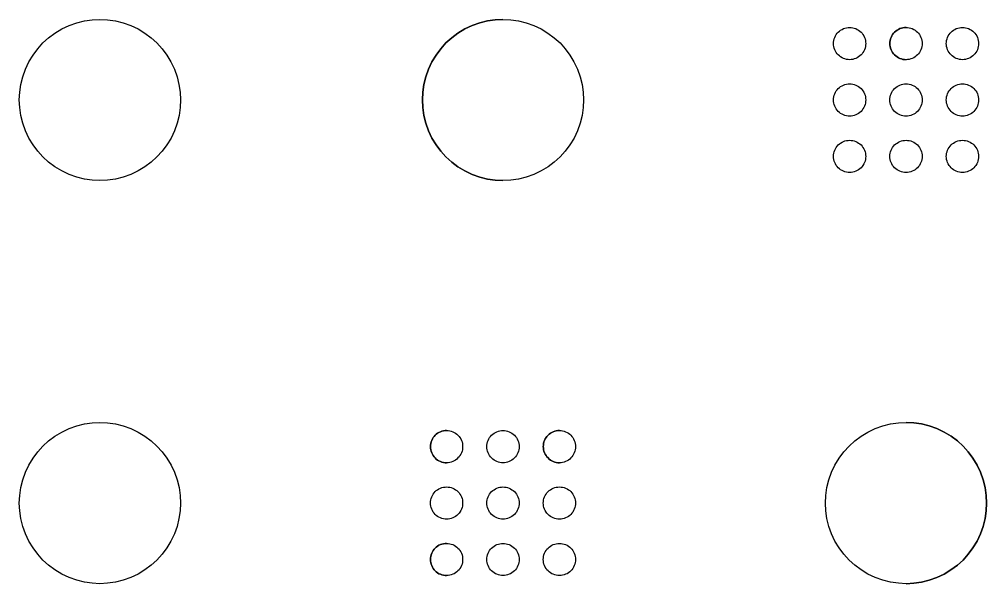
# Model space of a CAD drawing. Header units: millimetres. Extents: x 10366 to 13995, y 24552 to 29685.
# Drawn here: x 13226.8 to 13346.8, y 26875.1 to 26945.1 of the extents above; entities that cross this region are included whole.
import ezdxf

# ---------------------------------------------------------------- set-up
doc = ezdxf.new("R2010")
doc.units = ezdxf.units.MM
doc.header["$LTSCALE"] = 3
doc.layers.add('DomyÅ›lny', color=7, linetype='Continuous')

msp = doc.modelspace()

# ---------------------------------------------------------------- linework, layer by layer
at = {"layer": 'DomyÅ›lny'}
for points in [[(13236.78, 26925.09, 0), (13235.83, 26925.14, 0), (13234.86, 26925.28, 0), (13233.9, 26925.52, 0), (13232.95, 26925.86, 0), (13232.05, 26926.29, 0), (13231.2, 26926.8, 0), (13230.42, 26927.38, 0), (13229.71, 26928.03, 0), (13229.07, 26928.74, 0), (13228.48, 26929.52, 0), (13227.97, 26930.37, 0), (13227.54, 26931.27, 0), (13227.21, 26932.21, 0), (13226.97, 26933.18, 0), (13226.83, 26934.14, 0), (13226.78, 26935.1, 0), (13226.83, 26936.05, 0), (13226.97, 26937.02, 0), (13227.21, 26937.98, 0), (13227.55, 26938.92, 0), (13227.97, 26939.82, 0), (13228.49, 26940.67, 0), (13229.07, 26941.45, 0), (13229.71, 26942.16, 0), (13230.42, 26942.8, 0), (13231.2, 26943.39, 0), (13232.05, 26943.9, 0), (13232.95, 26944.33, 0), (13233.9, 26944.67, 0), (13234.86, 26944.9, 0), (13235.83, 26945.05, 0), (13236.78, 26945.09, 0)], [(13236.78, 26945.09, 0), (13237.74, 26945.05, 0), (13238.71, 26944.9, 0), (13239.67, 26944.67, 0), (13240.61, 26944.33, 0), (13241.52, 26943.9, 0), (13242.36, 26943.39, 0), (13243.15, 26942.8, 0), (13243.86, 26942.16, 0), (13244.5, 26941.45, 0), (13245.08, 26940.67, 0), (13245.59, 26939.82, 0), (13246.02, 26938.92, 0), (13246.36, 26937.98, 0), (13246.59, 26937.02, 0), (13246.74, 26936.05, 0), (13246.78, 26935.1, 0), (13246.74, 26934.14, 0), (13246.6, 26933.18, 0), (13246.36, 26932.21, 0), (13246.03, 26931.27, 0), (13245.6, 26930.37, 0), (13245.08, 26929.52, 0), (13244.5, 26928.74, 0), (13243.86, 26928.03, 0), (13243.15, 26927.38, 0), (13242.37, 26926.8, 0), (13241.52, 26926.29, 0), (13240.61, 26925.86, 0), (13239.67, 26925.52, 0), (13238.71, 26925.28, 0), (13237.74, 26925.14, 0), (13236.78, 26925.09, 0)], [(13286.78, 26945.09, 0), (13285.83, 26945.05, 0), (13284.86, 26944.9, 0), (13283.9, 26944.67, 0), (13282.95, 26944.33, 0), (13282.05, 26943.9, 0), (13281.2, 26943.39, 0), (13280.42, 26942.8, 0), (13279.71, 26942.16, 0), (13279.07, 26941.45, 0), (13278.49, 26940.67, 0), (13277.97, 26939.82, 0), (13277.55, 26938.92, 0), (13277.21, 26937.98, 0), (13276.97, 26937.02, 0), (13276.83, 26936.05, 0), (13276.78, 26935.1, 0), (13276.83, 26934.14, 0), (13276.97, 26933.18, 0), (13277.21, 26932.21, 0), (13277.54, 26931.27, 0), (13277.97, 26930.37, 0), (13278.48, 26929.52, 0), (13279.07, 26928.74, 0), (13279.71, 26928.03, 0), (13280.42, 26927.38, 0), (13281.2, 26926.8, 0), (13282.05, 26926.29, 0), (13282.95, 26925.86, 0), (13283.9, 26925.52, 0), (13284.86, 26925.28, 0), (13285.83, 26925.14, 0), (13286.78, 26925.09, 0)], [(13286.78, 26925.09, 0), (13285.83, 26925.14, 0), (13284.86, 26925.28, 0), (13283.9, 26925.52, 0), (13282.95, 26925.86, 0), (13282.05, 26926.29, 0), (13281.2, 26926.8, 0), (13280.42, 26927.38, 0), (13279.71, 26928.03, 0), (13279.07, 26928.74, 0), (13278.48, 26929.52, 0), (13277.97, 26930.37, 0), (13277.54, 26931.27, 0), (13277.21, 26932.21, 0), (13276.97, 26933.18, 0), (13276.83, 26934.14, 0), (13276.78, 26935.1, 0), (13276.83, 26936.05, 0), (13276.97, 26937.02, 0), (13277.21, 26937.98, 0), (13277.55, 26938.92, 0), (13277.97, 26939.82, 0), (13278.49, 26940.67, 0), (13279.07, 26941.45, 0), (13279.71, 26942.16, 0), (13280.42, 26942.8, 0), (13281.2, 26943.39, 0), (13282.05, 26943.9, 0), (13282.95, 26944.33, 0), (13283.9, 26944.67, 0), (13284.86, 26944.9, 0), (13285.83, 26945.05, 0), (13286.78, 26945.09, 0)], [(13286.78, 26945.09, 0), (13287.74, 26945.05, 0), (13288.71, 26944.9, 0), (13289.67, 26944.67, 0), (13290.61, 26944.33, 0), (13291.52, 26943.9, 0), (13292.36, 26943.39, 0), (13293.15, 26942.8, 0), (13293.86, 26942.16, 0), (13294.5, 26941.45, 0), (13295.08, 26940.67, 0), (13295.59, 26939.82, 0), (13296.02, 26938.92, 0), (13296.36, 26937.98, 0), (13296.59, 26937.02, 0), (13296.74, 26936.05, 0), (13296.78, 26935.1, 0), (13296.74, 26934.14, 0), (13296.6, 26933.18, 0), (13296.36, 26932.21, 0), (13296.03, 26931.27, 0), (13295.6, 26930.37, 0), (13295.08, 26929.52, 0), (13294.5, 26928.74, 0), (13293.86, 26928.03, 0), (13293.15, 26927.38, 0), (13292.37, 26926.8, 0), (13291.52, 26926.29, 0), (13290.61, 26925.86, 0), (13289.67, 26925.52, 0), (13288.71, 26925.28, 0), (13287.74, 26925.14, 0), (13286.78, 26925.09, 0)], [(13329.78, 26940.09, 0), (13329.59, 26940.1, 0), (13329.4, 26940.13, 0), (13329.21, 26940.18, 0), (13329.02, 26940.25, 0), (13328.84, 26940.33, 0), (13328.67, 26940.43, 0), (13328.51, 26940.55, 0), (13328.37, 26940.68, 0), (13328.24, 26940.82, 0), (13328.12, 26940.98, 0), (13328.02, 26941.15, 0), (13327.94, 26941.33, 0), (13327.87, 26941.52, 0), (13327.82, 26941.71, 0), (13327.79, 26941.9, 0), (13327.78, 26942.09, 0), (13327.79, 26942.28, 0), (13327.82, 26942.48, 0), (13327.87, 26942.67, 0), (13327.94, 26942.86, 0), (13328.02, 26943.04, 0), (13328.12, 26943.21, 0), (13328.24, 26943.36, 0), (13328.37, 26943.51, 0), (13328.51, 26943.63, 0), (13328.67, 26943.75, 0), (13328.84, 26943.85, 0), (13329.02, 26943.94, 0), (13329.21, 26944.01, 0), (13329.4, 26944.05, 0), (13329.59, 26944.08, 0), (13329.78, 26944.09, 0)], [(13329.78, 26944.09, 0), (13329.98, 26944.08, 0), (13330.17, 26944.05, 0), (13330.36, 26944.01, 0), (13330.55, 26943.94, 0), (13330.73, 26943.85, 0), (13330.9, 26943.75, 0), (13331.06, 26943.63, 0), (13331.2, 26943.51, 0), (13331.33, 26943.36, 0), (13331.44, 26943.21, 0), (13331.55, 26943.04, 0), (13331.63, 26942.86, 0), (13331.7, 26942.67, 0), (13331.75, 26942.48, 0), (13331.77, 26942.28, 0), (13331.78, 26942.09, 0), (13331.77, 26941.9, 0), (13331.75, 26941.71, 0), (13331.7, 26941.52, 0), (13331.63, 26941.33, 0), (13331.55, 26941.15, 0), (13331.44, 26940.98, 0), (13331.33, 26940.82, 0), (13331.2, 26940.68, 0), (13331.06, 26940.55, 0), (13330.9, 26940.43, 0), (13330.73, 26940.33, 0), (13330.55, 26940.25, 0), (13330.36, 26940.18, 0), (13330.17, 26940.13, 0), (13329.98, 26940.1, 0), (13329.78, 26940.09, 0)], [(13336.78, 26944.09, 0), (13336.59, 26944.08, 0), (13336.4, 26944.05, 0), (13336.21, 26944.01, 0), (13336.02, 26943.94, 0), (13335.84, 26943.85, 0), (13335.67, 26943.75, 0), (13335.51, 26943.63, 0), (13335.37, 26943.51, 0), (13335.24, 26943.36, 0), (13335.12, 26943.21, 0), (13335.02, 26943.04, 0), (13334.94, 26942.86, 0), (13334.87, 26942.67, 0), (13334.82, 26942.48, 0), (13334.79, 26942.28, 0), (13334.78, 26942.09, 0), (13334.79, 26941.9, 0), (13334.82, 26941.71, 0), (13334.87, 26941.52, 0), (13334.94, 26941.33, 0), (13335.02, 26941.15, 0), (13335.12, 26940.98, 0), (13335.24, 26940.82, 0), (13335.37, 26940.68, 0), (13335.51, 26940.55, 0), (13335.67, 26940.43, 0), (13335.84, 26940.33, 0), (13336.02, 26940.25, 0), (13336.21, 26940.18, 0), (13336.4, 26940.13, 0), (13336.59, 26940.1, 0), (13336.78, 26940.09, 0)], [(13336.78, 26940.09, 0), (13336.59, 26940.1, 0), (13336.4, 26940.13, 0), (13336.21, 26940.18, 0), (13336.02, 26940.25, 0), (13335.84, 26940.33, 0), (13335.67, 26940.43, 0), (13335.51, 26940.55, 0), (13335.37, 26940.68, 0), (13335.24, 26940.82, 0), (13335.12, 26940.98, 0), (13335.02, 26941.15, 0), (13334.94, 26941.33, 0), (13334.87, 26941.52, 0), (13334.82, 26941.71, 0), (13334.79, 26941.9, 0), (13334.78, 26942.09, 0), (13334.79, 26942.28, 0), (13334.82, 26942.48, 0), (13334.87, 26942.67, 0), (13334.94, 26942.86, 0), (13335.02, 26943.04, 0), (13335.12, 26943.21, 0), (13335.24, 26943.36, 0), (13335.37, 26943.51, 0), (13335.51, 26943.63, 0), (13335.67, 26943.75, 0), (13335.84, 26943.85, 0), (13336.02, 26943.94, 0), (13336.21, 26944.01, 0), (13336.4, 26944.05, 0), (13336.59, 26944.08, 0), (13336.78, 26944.09, 0)], [(13336.78, 26944.09, 0), (13336.98, 26944.08, 0), (13337.17, 26944.05, 0), (13337.36, 26944.01, 0), (13337.55, 26943.94, 0), (13337.73, 26943.85, 0), (13337.9, 26943.75, 0), (13338.06, 26943.63, 0), (13338.2, 26943.51, 0), (13338.33, 26943.36, 0), (13338.44, 26943.21, 0), (13338.55, 26943.04, 0), (13338.63, 26942.86, 0), (13338.7, 26942.67, 0), (13338.75, 26942.48, 0), (13338.77, 26942.28, 0), (13338.78, 26942.09, 0), (13338.77, 26941.9, 0), (13338.75, 26941.71, 0), (13338.7, 26941.52, 0), (13338.63, 26941.33, 0), (13338.55, 26941.15, 0), (13338.44, 26940.98, 0), (13338.33, 26940.82, 0), (13338.2, 26940.68, 0), (13338.06, 26940.55, 0), (13337.9, 26940.43, 0), (13337.73, 26940.33, 0), (13337.55, 26940.25, 0), (13337.36, 26940.18, 0), (13337.17, 26940.13, 0), (13336.98, 26940.1, 0), (13336.78, 26940.09, 0)], [(13343.78, 26940.09, 0), (13343.59, 26940.1, 0), (13343.4, 26940.13, 0), (13343.21, 26940.18, 0), (13343.02, 26940.25, 0), (13342.84, 26940.33, 0), (13342.67, 26940.43, 0), (13342.51, 26940.55, 0), (13342.37, 26940.68, 0), (13342.24, 26940.82, 0), (13342.12, 26940.98, 0), (13342.02, 26941.15, 0), (13341.94, 26941.33, 0), (13341.87, 26941.52, 0), (13341.82, 26941.71, 0), (13341.79, 26941.9, 0), (13341.78, 26942.09, 0), (13341.79, 26942.28, 0), (13341.82, 26942.48, 0), (13341.87, 26942.67, 0), (13341.94, 26942.86, 0), (13342.02, 26943.04, 0), (13342.12, 26943.21, 0), (13342.24, 26943.36, 0), (13342.37, 26943.51, 0), (13342.51, 26943.63, 0), (13342.67, 26943.75, 0), (13342.84, 26943.85, 0), (13343.02, 26943.94, 0), (13343.21, 26944.01, 0), (13343.4, 26944.05, 0), (13343.59, 26944.08, 0), (13343.78, 26944.09, 0)], [(13343.78, 26944.09, 0), (13343.98, 26944.08, 0), (13344.17, 26944.05, 0), (13344.36, 26944.01, 0), (13344.55, 26943.94, 0), (13344.73, 26943.85, 0), (13344.9, 26943.75, 0), (13345.06, 26943.63, 0), (13345.2, 26943.51, 0), (13345.33, 26943.36, 0), (13345.44, 26943.21, 0), (13345.55, 26943.04, 0), (13345.63, 26942.86, 0), (13345.7, 26942.67, 0), (13345.75, 26942.48, 0), (13345.77, 26942.28, 0), (13345.78, 26942.09, 0), (13345.77, 26941.9, 0), (13345.75, 26941.71, 0), (13345.7, 26941.52, 0), (13345.63, 26941.33, 0), (13345.55, 26941.15, 0), (13345.44, 26940.98, 0), (13345.33, 26940.82, 0), (13345.2, 26940.68, 0), (13345.06, 26940.55, 0), (13344.9, 26940.43, 0), (13344.73, 26940.33, 0), (13344.55, 26940.25, 0), (13344.36, 26940.18, 0), (13344.17, 26940.13, 0), (13343.98, 26940.1, 0), (13343.78, 26940.09, 0)], [(13329.78, 26933.09, 0), (13329.59, 26933.1, 0), (13329.4, 26933.13, 0), (13329.21, 26933.18, 0), (13329.02, 26933.25, 0), (13328.84, 26933.33, 0), (13328.67, 26933.43, 0), (13328.51, 26933.55, 0), (13328.37, 26933.68, 0), (13328.24, 26933.82, 0), (13328.12, 26933.98, 0), (13328.02, 26934.15, 0), (13327.94, 26934.33, 0), (13327.87, 26934.52, 0), (13327.82, 26934.71, 0), (13327.79, 26934.9, 0), (13327.78, 26935.09, 0), (13327.79, 26935.28, 0), (13327.82, 26935.48, 0), (13327.87, 26935.67, 0), (13327.94, 26935.86, 0), (13328.02, 26936.04, 0), (13328.12, 26936.21, 0), (13328.24, 26936.36, 0), (13328.37, 26936.51, 0), (13328.51, 26936.63, 0), (13328.67, 26936.75, 0), (13328.84, 26936.85, 0), (13329.02, 26936.94, 0), (13329.21, 26937.01, 0), (13329.4, 26937.05, 0), (13329.59, 26937.08, 0), (13329.78, 26937.09, 0)], [(13329.78, 26937.09, 0), (13329.98, 26937.08, 0), (13330.17, 26937.05, 0), (13330.36, 26937.01, 0), (13330.55, 26936.94, 0), (13330.73, 26936.85, 0), (13330.9, 26936.75, 0), (13331.06, 26936.63, 0), (13331.2, 26936.51, 0), (13331.33, 26936.36, 0), (13331.44, 26936.21, 0), (13331.55, 26936.04, 0), (13331.63, 26935.86, 0), (13331.7, 26935.67, 0), (13331.75, 26935.48, 0), (13331.77, 26935.28, 0), (13331.78, 26935.09, 0), (13331.77, 26934.9, 0), (13331.75, 26934.71, 0), (13331.7, 26934.52, 0), (13331.63, 26934.33, 0), (13331.55, 26934.15, 0), (13331.44, 26933.98, 0), (13331.33, 26933.82, 0), (13331.2, 26933.68, 0), (13331.06, 26933.55, 0), (13330.9, 26933.43, 0), (13330.73, 26933.33, 0), (13330.55, 26933.25, 0), (13330.36, 26933.18, 0), (13330.17, 26933.13, 0), (13329.98, 26933.1, 0), (13329.78, 26933.09, 0)], [(13336.78, 26933.09, 0), (13336.59, 26933.1, 0), (13336.4, 26933.13, 0), (13336.21, 26933.18, 0), (13336.02, 26933.25, 0), (13335.84, 26933.33, 0), (13335.67, 26933.43, 0), (13335.51, 26933.55, 0), (13335.37, 26933.68, 0), (13335.24, 26933.82, 0), (13335.12, 26933.98, 0), (13335.02, 26934.15, 0), (13334.94, 26934.33, 0), (13334.87, 26934.52, 0), (13334.82, 26934.71, 0), (13334.79, 26934.9, 0), (13334.78, 26935.09, 0), (13334.79, 26935.28, 0), (13334.82, 26935.48, 0), (13334.87, 26935.67, 0), (13334.94, 26935.86, 0), (13335.02, 26936.04, 0), (13335.12, 26936.21, 0), (13335.24, 26936.36, 0), (13335.37, 26936.51, 0), (13335.51, 26936.63, 0), (13335.67, 26936.75, 0), (13335.84, 26936.85, 0), (13336.02, 26936.94, 0), (13336.21, 26937.01, 0), (13336.4, 26937.05, 0), (13336.59, 26937.08, 0), (13336.78, 26937.09, 0)], [(13336.78, 26937.09, 0), (13336.98, 26937.08, 0), (13337.17, 26937.05, 0), (13337.36, 26937.01, 0), (13337.55, 26936.94, 0), (13337.73, 26936.85, 0), (13337.9, 26936.75, 0), (13338.06, 26936.63, 0), (13338.2, 26936.51, 0), (13338.33, 26936.36, 0), (13338.44, 26936.21, 0), (13338.55, 26936.04, 0), (13338.63, 26935.86, 0), (13338.7, 26935.67, 0), (13338.75, 26935.48, 0), (13338.77, 26935.28, 0), (13338.78, 26935.09, 0), (13338.77, 26934.9, 0), (13338.75, 26934.71, 0), (13338.7, 26934.52, 0), (13338.63, 26934.33, 0), (13338.55, 26934.15, 0), (13338.44, 26933.98, 0), (13338.33, 26933.82, 0), (13338.2, 26933.68, 0), (13338.06, 26933.55, 0), (13337.9, 26933.43, 0), (13337.73, 26933.33, 0), (13337.55, 26933.25, 0), (13337.36, 26933.18, 0), (13337.17, 26933.13, 0), (13336.98, 26933.1, 0), (13336.78, 26933.09, 0)], [(13343.78, 26933.09, 0), (13343.59, 26933.1, 0), (13343.4, 26933.13, 0), (13343.21, 26933.18, 0), (13343.02, 26933.25, 0), (13342.84, 26933.33, 0), (13342.67, 26933.43, 0), (13342.51, 26933.55, 0), (13342.37, 26933.68, 0), (13342.24, 26933.82, 0), (13342.12, 26933.98, 0), (13342.02, 26934.15, 0), (13341.94, 26934.33, 0), (13341.87, 26934.52, 0), (13341.82, 26934.71, 0), (13341.79, 26934.9, 0), (13341.78, 26935.09, 0), (13341.79, 26935.28, 0), (13341.82, 26935.48, 0), (13341.87, 26935.67, 0), (13341.94, 26935.86, 0), (13342.02, 26936.04, 0), (13342.12, 26936.21, 0), (13342.24, 26936.36, 0), (13342.37, 26936.51, 0), (13342.51, 26936.63, 0), (13342.67, 26936.75, 0), (13342.84, 26936.85, 0), (13343.02, 26936.94, 0), (13343.21, 26937.01, 0), (13343.4, 26937.05, 0), (13343.59, 26937.08, 0), (13343.78, 26937.09, 0)], [(13343.78, 26937.09, 0), (13343.98, 26937.08, 0), (13344.17, 26937.05, 0), (13344.36, 26937.01, 0), (13344.55, 26936.94, 0), (13344.73, 26936.85, 0), (13344.9, 26936.75, 0), (13345.06, 26936.63, 0), (13345.2, 26936.51, 0), (13345.33, 26936.36, 0), (13345.44, 26936.21, 0), (13345.55, 26936.04, 0), (13345.63, 26935.86, 0), (13345.7, 26935.67, 0), (13345.75, 26935.48, 0), (13345.77, 26935.28, 0), (13345.78, 26935.09, 0), (13345.77, 26934.9, 0), (13345.75, 26934.71, 0), (13345.7, 26934.52, 0), (13345.63, 26934.33, 0), (13345.55, 26934.15, 0), (13345.44, 26933.98, 0), (13345.33, 26933.82, 0), (13345.2, 26933.68, 0), (13345.06, 26933.55, 0), (13344.9, 26933.43, 0), (13344.73, 26933.33, 0), (13344.55, 26933.25, 0), (13344.36, 26933.18, 0), (13344.17, 26933.13, 0), (13343.98, 26933.1, 0), (13343.78, 26933.09, 0)], [(13329.78, 26926.09, 0), (13329.59, 26926.1, 0), (13329.4, 26926.13, 0), (13329.21, 26926.18, 0), (13329.02, 26926.25, 0), (13328.84, 26926.33, 0), (13328.67, 26926.43, 0), (13328.51, 26926.55, 0), (13328.37, 26926.68, 0), (13328.24, 26926.82, 0), (13328.12, 26926.98, 0), (13328.02, 26927.15, 0), (13327.94, 26927.33, 0), (13327.87, 26927.52, 0), (13327.82, 26927.71, 0), (13327.79, 26927.9, 0), (13327.78, 26928.09, 0), (13327.79, 26928.28, 0), (13327.82, 26928.48, 0), (13327.87, 26928.67, 0), (13327.94, 26928.86, 0), (13328.02, 26929.04, 0), (13328.12, 26929.21, 0), (13328.24, 26929.37, 0), (13328.37, 26929.51, 0), (13328.51, 26929.64, 0), (13328.67, 26929.75, 0), (13328.84, 26929.85, 0), (13329.02, 26929.94, 0), (13329.21, 26930.01, 0), (13329.4, 26930.05, 0), (13329.59, 26930.08, 0), (13329.78, 26930.09, 0)], [(13329.78, 26930.09, 0), (13329.98, 26930.08, 0), (13330.17, 26930.05, 0), (13330.36, 26930.01, 0), (13330.55, 26929.94, 0), (13330.73, 26929.85, 0), (13330.9, 26929.75, 0), (13331.06, 26929.64, 0), (13331.2, 26929.51, 0), (13331.33, 26929.37, 0), (13331.44, 26929.21, 0), (13331.55, 26929.04, 0), (13331.63, 26928.86, 0), (13331.7, 26928.67, 0), (13331.75, 26928.48, 0), (13331.77, 26928.28, 0), (13331.78, 26928.09, 0), (13331.77, 26927.9, 0), (13331.75, 26927.71, 0), (13331.7, 26927.52, 0), (13331.63, 26927.33, 0), (13331.55, 26927.15, 0), (13331.44, 26926.98, 0), (13331.33, 26926.82, 0), (13331.2, 26926.68, 0), (13331.06, 26926.55, 0), (13330.9, 26926.43, 0), (13330.73, 26926.33, 0), (13330.55, 26926.25, 0), (13330.36, 26926.18, 0), (13330.17, 26926.13, 0), (13329.98, 26926.1, 0), (13329.78, 26926.09, 0)], [(13336.78, 26926.09, 0), (13336.59, 26926.1, 0), (13336.4, 26926.13, 0), (13336.21, 26926.18, 0), (13336.02, 26926.25, 0), (13335.84, 26926.33, 0), (13335.67, 26926.43, 0), (13335.51, 26926.55, 0), (13335.37, 26926.68, 0), (13335.24, 26926.82, 0), (13335.12, 26926.98, 0), (13335.02, 26927.15, 0), (13334.94, 26927.33, 0), (13334.87, 26927.52, 0), (13334.82, 26927.71, 0), (13334.79, 26927.9, 0), (13334.78, 26928.09, 0), (13334.79, 26928.28, 0), (13334.82, 26928.48, 0), (13334.87, 26928.67, 0), (13334.94, 26928.86, 0), (13335.02, 26929.04, 0), (13335.12, 26929.21, 0), (13335.24, 26929.37, 0), (13335.37, 26929.51, 0), (13335.51, 26929.64, 0), (13335.67, 26929.75, 0), (13335.84, 26929.85, 0), (13336.02, 26929.94, 0), (13336.21, 26930.01, 0), (13336.4, 26930.05, 0), (13336.59, 26930.08, 0), (13336.78, 26930.09, 0)], [(13336.78, 26930.09, 0), (13336.98, 26930.08, 0), (13337.17, 26930.05, 0), (13337.36, 26930.01, 0), (13337.55, 26929.94, 0), (13337.73, 26929.85, 0), (13337.9, 26929.75, 0), (13338.06, 26929.64, 0), (13338.2, 26929.51, 0), (13338.33, 26929.37, 0), (13338.44, 26929.21, 0), (13338.55, 26929.04, 0), (13338.63, 26928.86, 0), (13338.7, 26928.67, 0), (13338.75, 26928.48, 0), (13338.77, 26928.28, 0), (13338.78, 26928.09, 0), (13338.77, 26927.9, 0), (13338.75, 26927.71, 0), (13338.7, 26927.52, 0), (13338.63, 26927.33, 0), (13338.55, 26927.15, 0), (13338.44, 26926.98, 0), (13338.33, 26926.82, 0), (13338.2, 26926.68, 0), (13338.06, 26926.55, 0), (13337.9, 26926.43, 0), (13337.73, 26926.33, 0), (13337.55, 26926.25, 0), (13337.36, 26926.18, 0), (13337.17, 26926.13, 0), (13336.98, 26926.1, 0), (13336.78, 26926.09, 0)], [(13343.78, 26926.09, 0), (13343.59, 26926.1, 0), (13343.4, 26926.13, 0), (13343.21, 26926.18, 0), (13343.02, 26926.25, 0), (13342.84, 26926.33, 0), (13342.67, 26926.43, 0), (13342.51, 26926.55, 0), (13342.37, 26926.68, 0), (13342.24, 26926.82, 0), (13342.12, 26926.98, 0), (13342.02, 26927.15, 0), (13341.94, 26927.33, 0), (13341.87, 26927.52, 0), (13341.82, 26927.71, 0), (13341.79, 26927.9, 0), (13341.78, 26928.09, 0), (13341.79, 26928.28, 0), (13341.82, 26928.48, 0), (13341.87, 26928.67, 0), (13341.94, 26928.86, 0), (13342.02, 26929.04, 0), (13342.12, 26929.21, 0), (13342.24, 26929.37, 0), (13342.37, 26929.51, 0), (13342.51, 26929.64, 0), (13342.67, 26929.75, 0), (13342.84, 26929.85, 0), (13343.02, 26929.94, 0), (13343.21, 26930.01, 0), (13343.4, 26930.05, 0), (13343.59, 26930.08, 0), (13343.78, 26930.09, 0)], [(13343.78, 26930.09, 0), (13343.98, 26930.08, 0), (13344.17, 26930.05, 0), (13344.36, 26930.01, 0), (13344.55, 26929.94, 0), (13344.73, 26929.85, 0), (13344.9, 26929.75, 0), (13345.06, 26929.64, 0), (13345.2, 26929.51, 0), (13345.33, 26929.37, 0), (13345.44, 26929.21, 0), (13345.55, 26929.04, 0), (13345.63, 26928.86, 0), (13345.7, 26928.67, 0), (13345.75, 26928.48, 0), (13345.77, 26928.28, 0), (13345.78, 26928.09, 0), (13345.77, 26927.9, 0), (13345.75, 26927.71, 0), (13345.7, 26927.52, 0), (13345.63, 26927.33, 0), (13345.55, 26927.15, 0), (13345.44, 26926.98, 0), (13345.33, 26926.82, 0), (13345.2, 26926.68, 0), (13345.06, 26926.55, 0), (13344.9, 26926.43, 0), (13344.73, 26926.33, 0), (13344.55, 26926.25, 0), (13344.36, 26926.18, 0), (13344.17, 26926.13, 0), (13343.98, 26926.1, 0), (13343.78, 26926.09, 0)], [(13236.78, 26875.09, 0), (13235.83, 26875.14, 0), (13234.86, 26875.28, 0), (13233.9, 26875.52, 0), (13232.95, 26875.86, 0), (13232.05, 26876.28, 0), (13231.2, 26876.8, 0), (13230.42, 26877.38, 0), (13229.71, 26878.02, 0), (13229.07, 26878.73, 0), (13228.49, 26879.52, 0), (13227.97, 26880.36, 0), (13227.55, 26881.26, 0), (13227.21, 26882.2, 0), (13226.97, 26883.17, 0), (13226.83, 26884.13, 0), (13226.78, 26885.09, 0), (13226.83, 26886.04, 0), (13226.97, 26887.01, 0), (13227.21, 26887.97, 0), (13227.54, 26888.91, 0), (13227.97, 26889.81, 0), (13228.48, 26890.66, 0), (13229.07, 26891.45, 0), (13229.71, 26892.16, 0), (13230.42, 26892.8, 0), (13231.2, 26893.39, 0), (13232.05, 26893.9, 0), (13232.95, 26894.33, 0), (13233.9, 26894.66, 0), (13234.86, 26894.9, 0), (13235.83, 26895.05, 0), (13236.78, 26895.09, 0)], [(13236.78, 26895.09, 0), (13237.74, 26895.05, 0), (13238.71, 26894.9, 0), (13239.67, 26894.66, 0), (13240.61, 26894.33, 0), (13241.52, 26893.9, 0), (13242.37, 26893.39, 0), (13243.15, 26892.8, 0), (13243.86, 26892.16, 0), (13244.5, 26891.45, 0), (13245.08, 26890.66, 0), (13245.6, 26889.81, 0), (13246.03, 26888.91, 0), (13246.36, 26887.97, 0), (13246.6, 26887.01, 0), (13246.74, 26886.04, 0), (13246.78, 26885.09, 0), (13246.74, 26884.13, 0), (13246.59, 26883.17, 0), (13246.36, 26882.2, 0), (13246.02, 26881.26, 0), (13245.59, 26880.36, 0), (13245.08, 26879.52, 0), (13244.5, 26878.73, 0), (13243.86, 26878.02, 0), (13243.15, 26877.38, 0), (13242.36, 26876.8, 0), (13241.52, 26876.28, 0), (13240.61, 26875.86, 0), (13239.67, 26875.52, 0), (13238.71, 26875.28, 0), (13237.74, 26875.14, 0), (13236.78, 26875.09, 0)], [(13336.78, 26875.09, 0), (13335.83, 26875.14, 0), (13334.86, 26875.28, 0), (13333.9, 26875.52, 0), (13332.95, 26875.86, 0), (13332.05, 26876.28, 0), (13331.2, 26876.8, 0), (13330.42, 26877.38, 0), (13329.71, 26878.02, 0), (13329.07, 26878.73, 0), (13328.49, 26879.52, 0), (13327.97, 26880.36, 0), (13327.55, 26881.26, 0), (13327.21, 26882.2, 0), (13326.97, 26883.17, 0), (13326.83, 26884.13, 0), (13326.78, 26885.09, 0), (13326.83, 26886.04, 0), (13326.97, 26887.01, 0), (13327.21, 26887.97, 0), (13327.54, 26888.91, 0), (13327.97, 26889.81, 0), (13328.48, 26890.66, 0), (13329.07, 26891.45, 0), (13329.71, 26892.16, 0), (13330.42, 26892.8, 0), (13331.2, 26893.39, 0), (13332.05, 26893.9, 0), (13332.95, 26894.33, 0), (13333.9, 26894.66, 0), (13334.86, 26894.9, 0), (13335.83, 26895.05, 0), (13336.78, 26895.09, 0)], [(13336.78, 26895.09, 0), (13337.74, 26895.05, 0), (13338.71, 26894.9, 0), (13339.67, 26894.66, 0), (13340.61, 26894.33, 0), (13341.52, 26893.9, 0), (13342.37, 26893.39, 0), (13343.15, 26892.8, 0), (13343.86, 26892.16, 0), (13344.5, 26891.45, 0), (13345.08, 26890.66, 0), (13345.6, 26889.81, 0), (13346.03, 26888.91, 0), (13346.36, 26887.97, 0), (13346.6, 26887.01, 0), (13346.74, 26886.04, 0), (13346.78, 26885.09, 0), (13346.74, 26884.13, 0), (13346.59, 26883.17, 0), (13346.36, 26882.2, 0), (13346.02, 26881.26, 0), (13345.59, 26880.36, 0), (13345.08, 26879.52, 0), (13344.5, 26878.73, 0), (13343.86, 26878.02, 0), (13343.15, 26877.38, 0), (13342.36, 26876.8, 0), (13341.52, 26876.28, 0), (13340.61, 26875.86, 0), (13339.67, 26875.52, 0), (13338.71, 26875.28, 0), (13337.74, 26875.14, 0), (13336.78, 26875.09, 0)], [(13336.78, 26875.09, 0), (13337.74, 26875.14, 0), (13338.71, 26875.28, 0), (13339.67, 26875.52, 0), (13340.61, 26875.86, 0), (13341.52, 26876.28, 0), (13342.36, 26876.8, 0), (13343.15, 26877.38, 0), (13343.86, 26878.02, 0), (13344.5, 26878.73, 0), (13345.08, 26879.52, 0), (13345.59, 26880.36, 0), (13346.02, 26881.26, 0), (13346.36, 26882.2, 0), (13346.59, 26883.17, 0), (13346.74, 26884.13, 0), (13346.78, 26885.09, 0), (13346.74, 26886.04, 0), (13346.6, 26887.01, 0), (13346.36, 26887.97, 0), (13346.03, 26888.91, 0), (13345.6, 26889.81, 0), (13345.08, 26890.66, 0), (13344.5, 26891.45, 0), (13343.86, 26892.16, 0), (13343.15, 26892.8, 0), (13342.37, 26893.39, 0), (13341.52, 26893.9, 0), (13340.61, 26894.33, 0), (13339.67, 26894.66, 0), (13338.71, 26894.9, 0), (13337.74, 26895.05, 0), (13336.78, 26895.09, 0)], [(13279.78, 26894.09, 0), (13279.59, 26894.08, 0), (13279.4, 26894.05, 0), (13279.21, 26894.01, 0), (13279.02, 26893.94, 0), (13278.84, 26893.85, 0), (13278.67, 26893.75, 0), (13278.51, 26893.63, 0), (13278.37, 26893.51, 0), (13278.24, 26893.36, 0), (13278.12, 26893.21, 0), (13278.02, 26893.04, 0), (13277.94, 26892.86, 0), (13277.87, 26892.67, 0), (13277.82, 26892.48, 0), (13277.79, 26892.28, 0), (13277.78, 26892.09, 0), (13277.79, 26891.9, 0), (13277.82, 26891.71, 0), (13277.87, 26891.52, 0), (13277.94, 26891.33, 0), (13278.02, 26891.15, 0), (13278.12, 26890.98, 0), (13278.24, 26890.82, 0), (13278.37, 26890.68, 0), (13278.51, 26890.55, 0), (13278.67, 26890.43, 0), (13278.84, 26890.33, 0), (13279.02, 26890.25, 0), (13279.21, 26890.18, 0), (13279.4, 26890.13, 0), (13279.59, 26890.1, 0), (13279.78, 26890.09, 0)], [(13279.78, 26890.09, 0), (13279.59, 26890.1, 0), (13279.4, 26890.13, 0), (13279.21, 26890.18, 0), (13279.02, 26890.25, 0), (13278.84, 26890.33, 0), (13278.67, 26890.43, 0), (13278.51, 26890.55, 0), (13278.37, 26890.68, 0), (13278.24, 26890.82, 0), (13278.12, 26890.98, 0), (13278.02, 26891.15, 0), (13277.94, 26891.33, 0), (13277.87, 26891.52, 0), (13277.82, 26891.71, 0), (13277.79, 26891.9, 0), (13277.78, 26892.09, 0), (13277.79, 26892.28, 0), (13277.82, 26892.48, 0), (13277.87, 26892.67, 0), (13277.94, 26892.86, 0), (13278.02, 26893.04, 0), (13278.12, 26893.21, 0), (13278.24, 26893.36, 0), (13278.37, 26893.51, 0), (13278.51, 26893.63, 0), (13278.67, 26893.75, 0), (13278.84, 26893.85, 0), (13279.02, 26893.94, 0), (13279.21, 26894.01, 0), (13279.4, 26894.05, 0), (13279.59, 26894.08, 0), (13279.78, 26894.09, 0)], [(13279.78, 26894.09, 0), (13279.98, 26894.08, 0), (13280.17, 26894.05, 0), (13280.36, 26894.01, 0), (13280.55, 26893.94, 0), (13280.73, 26893.85, 0), (13280.9, 26893.75, 0), (13281.06, 26893.63, 0), (13281.2, 26893.51, 0), (13281.33, 26893.36, 0), (13281.44, 26893.21, 0), (13281.55, 26893.04, 0), (13281.63, 26892.86, 0), (13281.7, 26892.67, 0), (13281.75, 26892.48, 0), (13281.77, 26892.28, 0), (13281.78, 26892.09, 0), (13281.77, 26891.9, 0), (13281.75, 26891.71, 0), (13281.7, 26891.52, 0), (13281.63, 26891.33, 0), (13281.55, 26891.15, 0), (13281.44, 26890.98, 0), (13281.33, 26890.82, 0), (13281.2, 26890.68, 0), (13281.06, 26890.55, 0), (13280.9, 26890.43, 0), (13280.73, 26890.33, 0), (13280.55, 26890.25, 0), (13280.36, 26890.18, 0), (13280.17, 26890.13, 0), (13279.98, 26890.1, 0), (13279.78, 26890.09, 0)], [(13286.78, 26890.09, 0), (13286.59, 26890.1, 0), (13286.4, 26890.13, 0), (13286.21, 26890.18, 0), (13286.02, 26890.25, 0), (13285.84, 26890.33, 0), (13285.67, 26890.43, 0), (13285.51, 26890.55, 0), (13285.37, 26890.68, 0), (13285.24, 26890.82, 0), (13285.12, 26890.98, 0), (13285.02, 26891.15, 0), (13284.94, 26891.33, 0), (13284.87, 26891.52, 0), (13284.82, 26891.71, 0), (13284.79, 26891.9, 0), (13284.78, 26892.09, 0), (13284.79, 26892.28, 0), (13284.82, 26892.48, 0), (13284.87, 26892.67, 0), (13284.94, 26892.86, 0), (13285.02, 26893.04, 0), (13285.12, 26893.21, 0), (13285.24, 26893.36, 0), (13285.37, 26893.51, 0), (13285.51, 26893.63, 0), (13285.67, 26893.75, 0), (13285.84, 26893.85, 0), (13286.02, 26893.94, 0), (13286.21, 26894.01, 0), (13286.4, 26894.05, 0), (13286.59, 26894.08, 0), (13286.78, 26894.09, 0)], [(13286.78, 26894.09, 0), (13286.98, 26894.08, 0), (13287.17, 26894.05, 0), (13287.36, 26894.01, 0), (13287.55, 26893.94, 0), (13287.73, 26893.85, 0), (13287.9, 26893.75, 0), (13288.06, 26893.63, 0), (13288.2, 26893.51, 0), (13288.33, 26893.36, 0), (13288.44, 26893.21, 0), (13288.55, 26893.04, 0), (13288.63, 26892.86, 0), (13288.7, 26892.67, 0), (13288.75, 26892.48, 0), (13288.77, 26892.28, 0), (13288.78, 26892.09, 0), (13288.77, 26891.9, 0), (13288.75, 26891.71, 0), (13288.7, 26891.52, 0), (13288.63, 26891.33, 0), (13288.55, 26891.15, 0), (13288.44, 26890.98, 0), (13288.33, 26890.82, 0), (13288.2, 26890.68, 0), (13288.06, 26890.55, 0), (13287.9, 26890.43, 0), (13287.73, 26890.33, 0), (13287.55, 26890.25, 0), (13287.36, 26890.18, 0), (13287.17, 26890.13, 0), (13286.98, 26890.1, 0), (13286.78, 26890.09, 0)], [(13293.78, 26894.09, 0), (13293.59, 26894.08, 0), (13293.4, 26894.05, 0), (13293.21, 26894.01, 0), (13293.02, 26893.94, 0), (13292.84, 26893.85, 0), (13292.67, 26893.75, 0), (13292.51, 26893.63, 0), (13292.37, 26893.51, 0), (13292.24, 26893.36, 0), (13292.12, 26893.21, 0), (13292.02, 26893.04, 0), (13291.94, 26892.86, 0), (13291.87, 26892.67, 0), (13291.82, 26892.48, 0), (13291.79, 26892.28, 0), (13291.78, 26892.09, 0), (13291.79, 26891.9, 0), (13291.82, 26891.71, 0), (13291.87, 26891.52, 0), (13291.94, 26891.33, 0), (13292.02, 26891.15, 0), (13292.12, 26890.98, 0), (13292.24, 26890.82, 0), (13292.37, 26890.68, 0), (13292.51, 26890.55, 0), (13292.67, 26890.43, 0), (13292.84, 26890.33, 0), (13293.02, 26890.25, 0), (13293.21, 26890.18, 0), (13293.4, 26890.13, 0), (13293.59, 26890.1, 0), (13293.78, 26890.09, 0)], [(13293.78, 26890.09, 0), (13293.59, 26890.1, 0), (13293.4, 26890.13, 0), (13293.21, 26890.18, 0), (13293.02, 26890.25, 0), (13292.84, 26890.33, 0), (13292.67, 26890.43, 0), (13292.51, 26890.55, 0), (13292.37, 26890.68, 0), (13292.24, 26890.82, 0), (13292.12, 26890.98, 0), (13292.02, 26891.15, 0), (13291.94, 26891.33, 0), (13291.87, 26891.52, 0), (13291.82, 26891.71, 0), (13291.79, 26891.9, 0), (13291.78, 26892.09, 0), (13291.79, 26892.28, 0), (13291.82, 26892.48, 0), (13291.87, 26892.67, 0), (13291.94, 26892.86, 0), (13292.02, 26893.04, 0), (13292.12, 26893.21, 0), (13292.24, 26893.36, 0), (13292.37, 26893.51, 0), (13292.51, 26893.63, 0), (13292.67, 26893.75, 0), (13292.84, 26893.85, 0), (13293.02, 26893.94, 0), (13293.21, 26894.01, 0), (13293.4, 26894.05, 0), (13293.59, 26894.08, 0), (13293.78, 26894.09, 0)], [(13293.78, 26894.09, 0), (13293.98, 26894.08, 0), (13294.17, 26894.05, 0), (13294.36, 26894.01, 0), (13294.55, 26893.94, 0), (13294.73, 26893.85, 0), (13294.9, 26893.75, 0), (13295.06, 26893.63, 0), (13295.2, 26893.51, 0), (13295.33, 26893.36, 0), (13295.44, 26893.21, 0), (13295.55, 26893.04, 0), (13295.63, 26892.86, 0), (13295.7, 26892.67, 0), (13295.75, 26892.48, 0), (13295.77, 26892.28, 0), (13295.78, 26892.09, 0), (13295.77, 26891.9, 0), (13295.75, 26891.71, 0), (13295.7, 26891.52, 0), (13295.63, 26891.33, 0), (13295.55, 26891.15, 0), (13295.44, 26890.98, 0), (13295.33, 26890.82, 0), (13295.2, 26890.68, 0), (13295.06, 26890.55, 0), (13294.9, 26890.43, 0), (13294.73, 26890.33, 0), (13294.55, 26890.25, 0), (13294.36, 26890.18, 0), (13294.17, 26890.13, 0), (13293.98, 26890.1, 0), (13293.78, 26890.09, 0)], [(13279.78, 26883.09, 0), (13279.59, 26883.1, 0), (13279.4, 26883.13, 0), (13279.21, 26883.18, 0), (13279.02, 26883.25, 0), (13278.84, 26883.33, 0), (13278.67, 26883.43, 0), (13278.51, 26883.55, 0), (13278.37, 26883.68, 0), (13278.24, 26883.82, 0), (13278.12, 26883.98, 0), (13278.02, 26884.15, 0), (13277.94, 26884.33, 0), (13277.87, 26884.52, 0), (13277.82, 26884.71, 0), (13277.79, 26884.9, 0), (13277.78, 26885.09, 0), (13277.79, 26885.28, 0), (13277.82, 26885.48, 0), (13277.87, 26885.67, 0), (13277.94, 26885.86, 0), (13278.02, 26886.04, 0), (13278.12, 26886.21, 0), (13278.24, 26886.36, 0), (13278.37, 26886.51, 0), (13278.51, 26886.63, 0), (13278.67, 26886.75, 0), (13278.84, 26886.85, 0), (13279.02, 26886.94, 0), (13279.21, 26887.01, 0), (13279.4, 26887.05, 0), (13279.59, 26887.08, 0), (13279.78, 26887.09, 0)], [(13279.78, 26887.09, 0), (13279.98, 26887.08, 0), (13280.17, 26887.05, 0), (13280.36, 26887.01, 0), (13280.55, 26886.94, 0), (13280.73, 26886.85, 0), (13280.9, 26886.75, 0), (13281.06, 26886.63, 0), (13281.2, 26886.51, 0), (13281.33, 26886.36, 0), (13281.44, 26886.21, 0), (13281.55, 26886.04, 0), (13281.63, 26885.86, 0), (13281.7, 26885.67, 0), (13281.75, 26885.48, 0), (13281.77, 26885.28, 0), (13281.78, 26885.09, 0), (13281.77, 26884.9, 0), (13281.75, 26884.71, 0), (13281.7, 26884.52, 0), (13281.63, 26884.33, 0), (13281.55, 26884.15, 0), (13281.44, 26883.98, 0), (13281.33, 26883.82, 0), (13281.2, 26883.68, 0), (13281.06, 26883.55, 0), (13280.9, 26883.43, 0), (13280.73, 26883.33, 0), (13280.55, 26883.25, 0), (13280.36, 26883.18, 0), (13280.17, 26883.13, 0), (13279.98, 26883.1, 0), (13279.78, 26883.09, 0)], [(13286.78, 26883.09, 0), (13286.59, 26883.1, 0), (13286.4, 26883.13, 0), (13286.21, 26883.18, 0), (13286.02, 26883.25, 0), (13285.84, 26883.33, 0), (13285.67, 26883.43, 0), (13285.51, 26883.55, 0), (13285.37, 26883.68, 0), (13285.24, 26883.82, 0), (13285.12, 26883.98, 0), (13285.02, 26884.15, 0), (13284.94, 26884.33, 0), (13284.87, 26884.52, 0), (13284.82, 26884.71, 0), (13284.79, 26884.9, 0), (13284.78, 26885.09, 0), (13284.79, 26885.28, 0), (13284.82, 26885.48, 0), (13284.87, 26885.67, 0), (13284.94, 26885.86, 0), (13285.02, 26886.04, 0), (13285.12, 26886.21, 0), (13285.24, 26886.36, 0), (13285.37, 26886.51, 0), (13285.51, 26886.63, 0), (13285.67, 26886.75, 0), (13285.84, 26886.85, 0), (13286.02, 26886.94, 0), (13286.21, 26887.01, 0), (13286.4, 26887.05, 0), (13286.59, 26887.08, 0), (13286.78, 26887.09, 0)], [(13286.78, 26887.09, 0), (13286.98, 26887.08, 0), (13287.17, 26887.05, 0), (13287.36, 26887.01, 0), (13287.55, 26886.94, 0), (13287.73, 26886.85, 0), (13287.9, 26886.75, 0), (13288.06, 26886.63, 0), (13288.2, 26886.51, 0), (13288.33, 26886.36, 0), (13288.44, 26886.21, 0), (13288.55, 26886.04, 0), (13288.63, 26885.86, 0), (13288.7, 26885.67, 0), (13288.75, 26885.48, 0), (13288.77, 26885.28, 0), (13288.78, 26885.09, 0), (13288.77, 26884.9, 0), (13288.75, 26884.71, 0), (13288.7, 26884.52, 0), (13288.63, 26884.33, 0), (13288.55, 26884.15, 0), (13288.44, 26883.98, 0), (13288.33, 26883.82, 0), (13288.2, 26883.68, 0), (13288.06, 26883.55, 0), (13287.9, 26883.43, 0), (13287.73, 26883.33, 0), (13287.55, 26883.25, 0), (13287.36, 26883.18, 0), (13287.17, 26883.13, 0), (13286.98, 26883.1, 0), (13286.78, 26883.09, 0)], [(13293.78, 26883.09, 0), (13293.59, 26883.1, 0), (13293.4, 26883.13, 0), (13293.21, 26883.18, 0), (13293.02, 26883.25, 0), (13292.84, 26883.33, 0), (13292.67, 26883.43, 0), (13292.51, 26883.55, 0), (13292.37, 26883.68, 0), (13292.24, 26883.82, 0), (13292.12, 26883.98, 0), (13292.02, 26884.15, 0), (13291.94, 26884.33, 0), (13291.87, 26884.52, 0), (13291.82, 26884.71, 0), (13291.79, 26884.9, 0), (13291.78, 26885.09, 0), (13291.79, 26885.28, 0), (13291.82, 26885.48, 0), (13291.87, 26885.67, 0), (13291.94, 26885.86, 0), (13292.02, 26886.04, 0), (13292.12, 26886.21, 0), (13292.24, 26886.36, 0), (13292.37, 26886.51, 0), (13292.51, 26886.63, 0), (13292.67, 26886.75, 0), (13292.84, 26886.85, 0), (13293.02, 26886.94, 0), (13293.21, 26887.01, 0), (13293.4, 26887.05, 0), (13293.59, 26887.08, 0), (13293.78, 26887.09, 0)], [(13293.78, 26887.09, 0), (13293.98, 26887.08, 0), (13294.17, 26887.05, 0), (13294.36, 26887.01, 0), (13294.55, 26886.94, 0), (13294.73, 26886.85, 0), (13294.9, 26886.75, 0), (13295.06, 26886.63, 0), (13295.2, 26886.51, 0), (13295.33, 26886.36, 0), (13295.44, 26886.21, 0), (13295.55, 26886.04, 0), (13295.63, 26885.86, 0), (13295.7, 26885.67, 0), (13295.75, 26885.48, 0), (13295.77, 26885.28, 0), (13295.78, 26885.09, 0), (13295.77, 26884.9, 0), (13295.75, 26884.71, 0), (13295.7, 26884.52, 0), (13295.63, 26884.33, 0), (13295.55, 26884.15, 0), (13295.44, 26883.98, 0), (13295.33, 26883.82, 0), (13295.2, 26883.68, 0), (13295.06, 26883.55, 0), (13294.9, 26883.43, 0), (13294.73, 26883.33, 0), (13294.55, 26883.25, 0), (13294.36, 26883.18, 0), (13294.17, 26883.13, 0), (13293.98, 26883.1, 0), (13293.78, 26883.09, 0)], [(13279.78, 26880.09, 0), (13279.59, 26880.08, 0), (13279.4, 26880.05, 0), (13279.21, 26880.01, 0), (13279.02, 26879.94, 0), (13278.84, 26879.85, 0), (13278.67, 26879.75, 0), (13278.51, 26879.63, 0), (13278.37, 26879.51, 0), (13278.24, 26879.36, 0), (13278.12, 26879.21, 0), (13278.02, 26879.04, 0), (13277.94, 26878.86, 0), (13277.87, 26878.67, 0), (13277.82, 26878.48, 0), (13277.79, 26878.28, 0), (13277.78, 26878.09, 0), (13277.79, 26877.9, 0), (13277.82, 26877.71, 0), (13277.87, 26877.52, 0), (13277.94, 26877.33, 0), (13278.02, 26877.15, 0), (13278.12, 26876.98, 0), (13278.24, 26876.82, 0), (13278.37, 26876.68, 0), (13278.51, 26876.55, 0), (13278.67, 26876.43, 0), (13278.84, 26876.33, 0), (13279.02, 26876.25, 0), (13279.21, 26876.18, 0), (13279.4, 26876.13, 0), (13279.59, 26876.1, 0), (13279.78, 26876.09, 0)], [(13279.78, 26876.09, 0), (13279.59, 26876.1, 0), (13279.4, 26876.13, 0), (13279.21, 26876.18, 0), (13279.02, 26876.25, 0), (13278.84, 26876.33, 0), (13278.67, 26876.43, 0), (13278.51, 26876.55, 0), (13278.37, 26876.68, 0), (13278.24, 26876.82, 0), (13278.12, 26876.98, 0), (13278.02, 26877.15, 0), (13277.94, 26877.33, 0), (13277.87, 26877.52, 0), (13277.82, 26877.71, 0), (13277.79, 26877.9, 0), (13277.78, 26878.09, 0), (13277.79, 26878.28, 0), (13277.82, 26878.48, 0), (13277.87, 26878.67, 0), (13277.94, 26878.86, 0), (13278.02, 26879.04, 0), (13278.12, 26879.21, 0), (13278.24, 26879.36, 0), (13278.37, 26879.51, 0), (13278.51, 26879.63, 0), (13278.67, 26879.75, 0), (13278.84, 26879.85, 0), (13279.02, 26879.94, 0), (13279.21, 26880.01, 0), (13279.4, 26880.05, 0), (13279.59, 26880.08, 0), (13279.78, 26880.09, 0)], [(13279.78, 26880.09, 0), (13279.98, 26880.08, 0), (13280.17, 26880.05, 0), (13280.36, 26880.01, 0), (13280.55, 26879.94, 0), (13280.73, 26879.85, 0), (13280.9, 26879.75, 0), (13281.06, 26879.63, 0), (13281.2, 26879.51, 0), (13281.33, 26879.36, 0), (13281.44, 26879.21, 0), (13281.55, 26879.04, 0), (13281.63, 26878.86, 0), (13281.7, 26878.67, 0), (13281.75, 26878.48, 0), (13281.77, 26878.28, 0), (13281.78, 26878.09, 0), (13281.77, 26877.9, 0), (13281.75, 26877.71, 0), (13281.7, 26877.52, 0), (13281.63, 26877.33, 0), (13281.55, 26877.15, 0), (13281.44, 26876.98, 0), (13281.33, 26876.82, 0), (13281.2, 26876.68, 0), (13281.06, 26876.55, 0), (13280.9, 26876.43, 0), (13280.73, 26876.33, 0), (13280.55, 26876.25, 0), (13280.36, 26876.18, 0), (13280.17, 26876.13, 0), (13279.98, 26876.1, 0), (13279.78, 26876.09, 0)], [(13286.78, 26876.09, 0), (13286.59, 26876.1, 0), (13286.4, 26876.13, 0), (13286.21, 26876.18, 0), (13286.02, 26876.25, 0), (13285.84, 26876.33, 0), (13285.67, 26876.43, 0), (13285.51, 26876.55, 0), (13285.37, 26876.68, 0), (13285.24, 26876.82, 0), (13285.12, 26876.98, 0), (13285.02, 26877.15, 0), (13284.94, 26877.33, 0), (13284.87, 26877.52, 0), (13284.82, 26877.71, 0), (13284.79, 26877.9, 0), (13284.78, 26878.09, 0), (13284.79, 26878.28, 0), (13284.82, 26878.48, 0), (13284.87, 26878.67, 0), (13284.94, 26878.86, 0), (13285.02, 26879.04, 0), (13285.12, 26879.21, 0), (13285.24, 26879.36, 0), (13285.37, 26879.51, 0), (13285.51, 26879.63, 0), (13285.67, 26879.75, 0), (13285.84, 26879.85, 0), (13286.02, 26879.94, 0), (13286.21, 26880.01, 0), (13286.4, 26880.05, 0), (13286.59, 26880.08, 0), (13286.78, 26880.09, 0)], [(13286.78, 26880.09, 0), (13286.98, 26880.08, 0), (13287.17, 26880.05, 0), (13287.36, 26880.01, 0), (13287.55, 26879.94, 0), (13287.73, 26879.85, 0), (13287.9, 26879.75, 0), (13288.06, 26879.63, 0), (13288.2, 26879.51, 0), (13288.33, 26879.36, 0), (13288.44, 26879.21, 0), (13288.55, 26879.04, 0), (13288.63, 26878.86, 0), (13288.7, 26878.67, 0), (13288.75, 26878.48, 0), (13288.77, 26878.28, 0), (13288.78, 26878.09, 0), (13288.77, 26877.9, 0), (13288.75, 26877.71, 0), (13288.7, 26877.52, 0), (13288.63, 26877.33, 0), (13288.55, 26877.15, 0), (13288.44, 26876.98, 0), (13288.33, 26876.82, 0), (13288.2, 26876.68, 0), (13288.06, 26876.55, 0), (13287.9, 26876.43, 0), (13287.73, 26876.33, 0), (13287.55, 26876.25, 0), (13287.36, 26876.18, 0), (13287.17, 26876.13, 0), (13286.98, 26876.1, 0), (13286.78, 26876.09, 0)], [(13293.78, 26876.09, 0), (13293.59, 26876.1, 0), (13293.4, 26876.13, 0), (13293.21, 26876.18, 0), (13293.02, 26876.25, 0), (13292.84, 26876.33, 0), (13292.67, 26876.43, 0), (13292.51, 26876.55, 0), (13292.37, 26876.68, 0), (13292.24, 26876.82, 0), (13292.12, 26876.98, 0), (13292.02, 26877.15, 0), (13291.94, 26877.33, 0), (13291.87, 26877.52, 0), (13291.82, 26877.71, 0), (13291.79, 26877.9, 0), (13291.78, 26878.09, 0), (13291.79, 26878.28, 0), (13291.82, 26878.48, 0), (13291.87, 26878.67, 0), (13291.94, 26878.86, 0), (13292.02, 26879.04, 0), (13292.12, 26879.21, 0), (13292.24, 26879.36, 0), (13292.37, 26879.51, 0), (13292.51, 26879.63, 0), (13292.67, 26879.75, 0), (13292.84, 26879.85, 0), (13293.02, 26879.94, 0), (13293.21, 26880.01, 0), (13293.4, 26880.05, 0), (13293.59, 26880.08, 0), (13293.78, 26880.09, 0)], [(13293.78, 26880.09, 0), (13293.98, 26880.08, 0), (13294.17, 26880.05, 0), (13294.36, 26880.01, 0), (13294.55, 26879.94, 0), (13294.73, 26879.85, 0), (13294.9, 26879.75, 0), (13295.06, 26879.63, 0), (13295.2, 26879.51, 0), (13295.33, 26879.36, 0), (13295.44, 26879.21, 0), (13295.55, 26879.04, 0), (13295.63, 26878.86, 0), (13295.7, 26878.67, 0), (13295.75, 26878.48, 0), (13295.77, 26878.28, 0), (13295.78, 26878.09, 0), (13295.77, 26877.9, 0), (13295.75, 26877.71, 0), (13295.7, 26877.52, 0), (13295.63, 26877.33, 0), (13295.55, 26877.15, 0), (13295.44, 26876.98, 0), (13295.33, 26876.82, 0), (13295.2, 26876.68, 0), (13295.06, 26876.55, 0), (13294.9, 26876.43, 0), (13294.73, 26876.33, 0), (13294.55, 26876.25, 0), (13294.36, 26876.18, 0), (13294.17, 26876.13, 0), (13293.98, 26876.1, 0), (13293.78, 26876.09, 0)]]:
    msp.add_polyline3d(points, dxfattribs=at)

doc.saveas('drawing.dxf')
